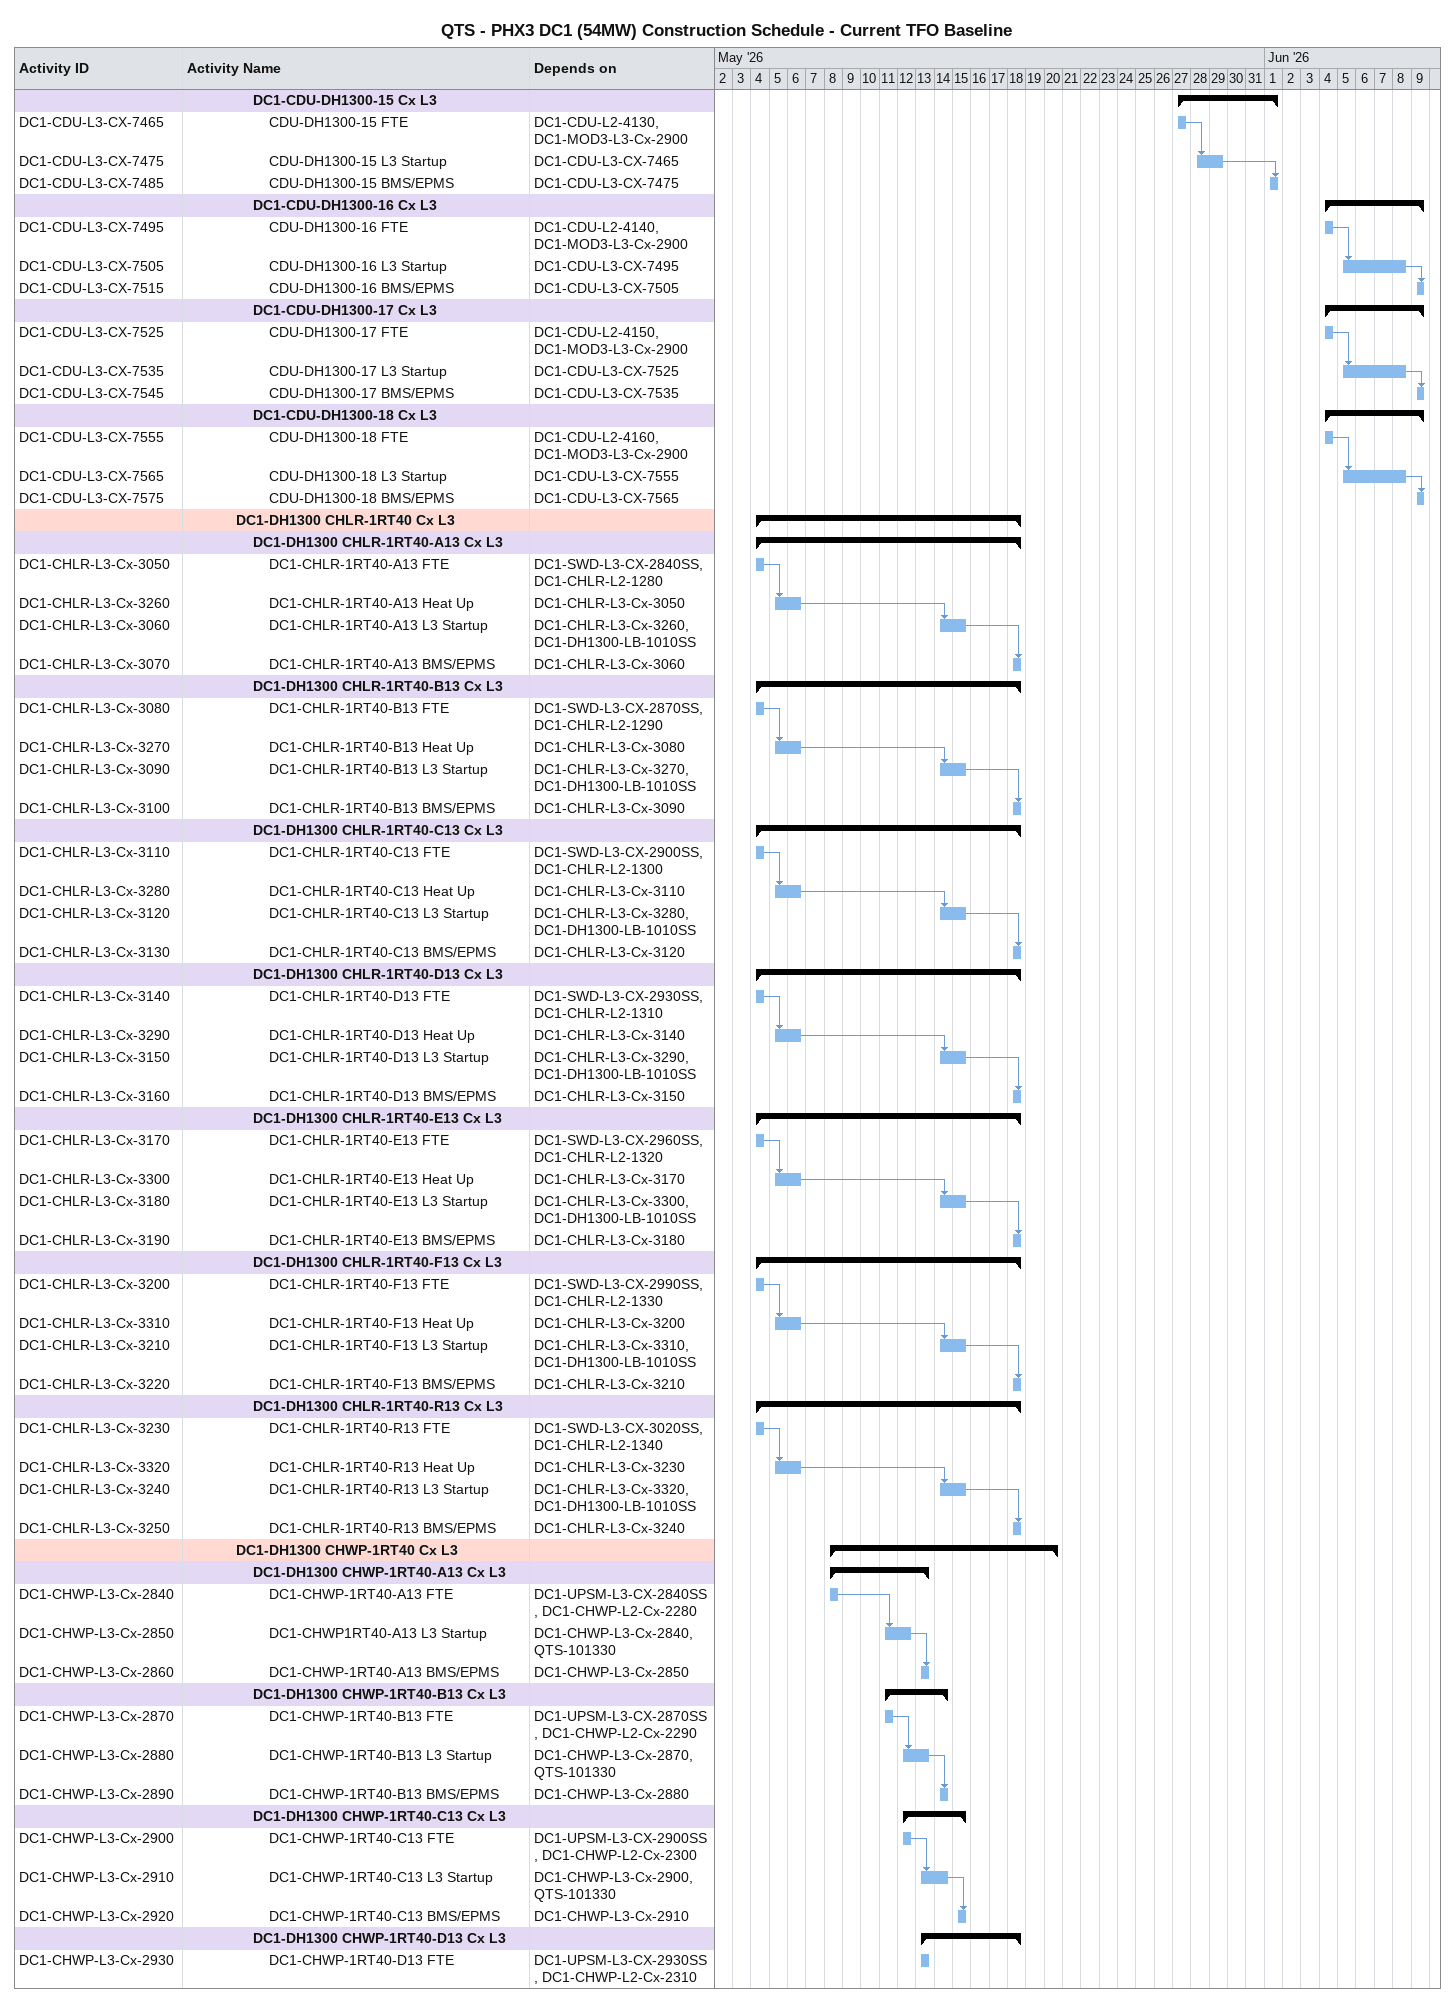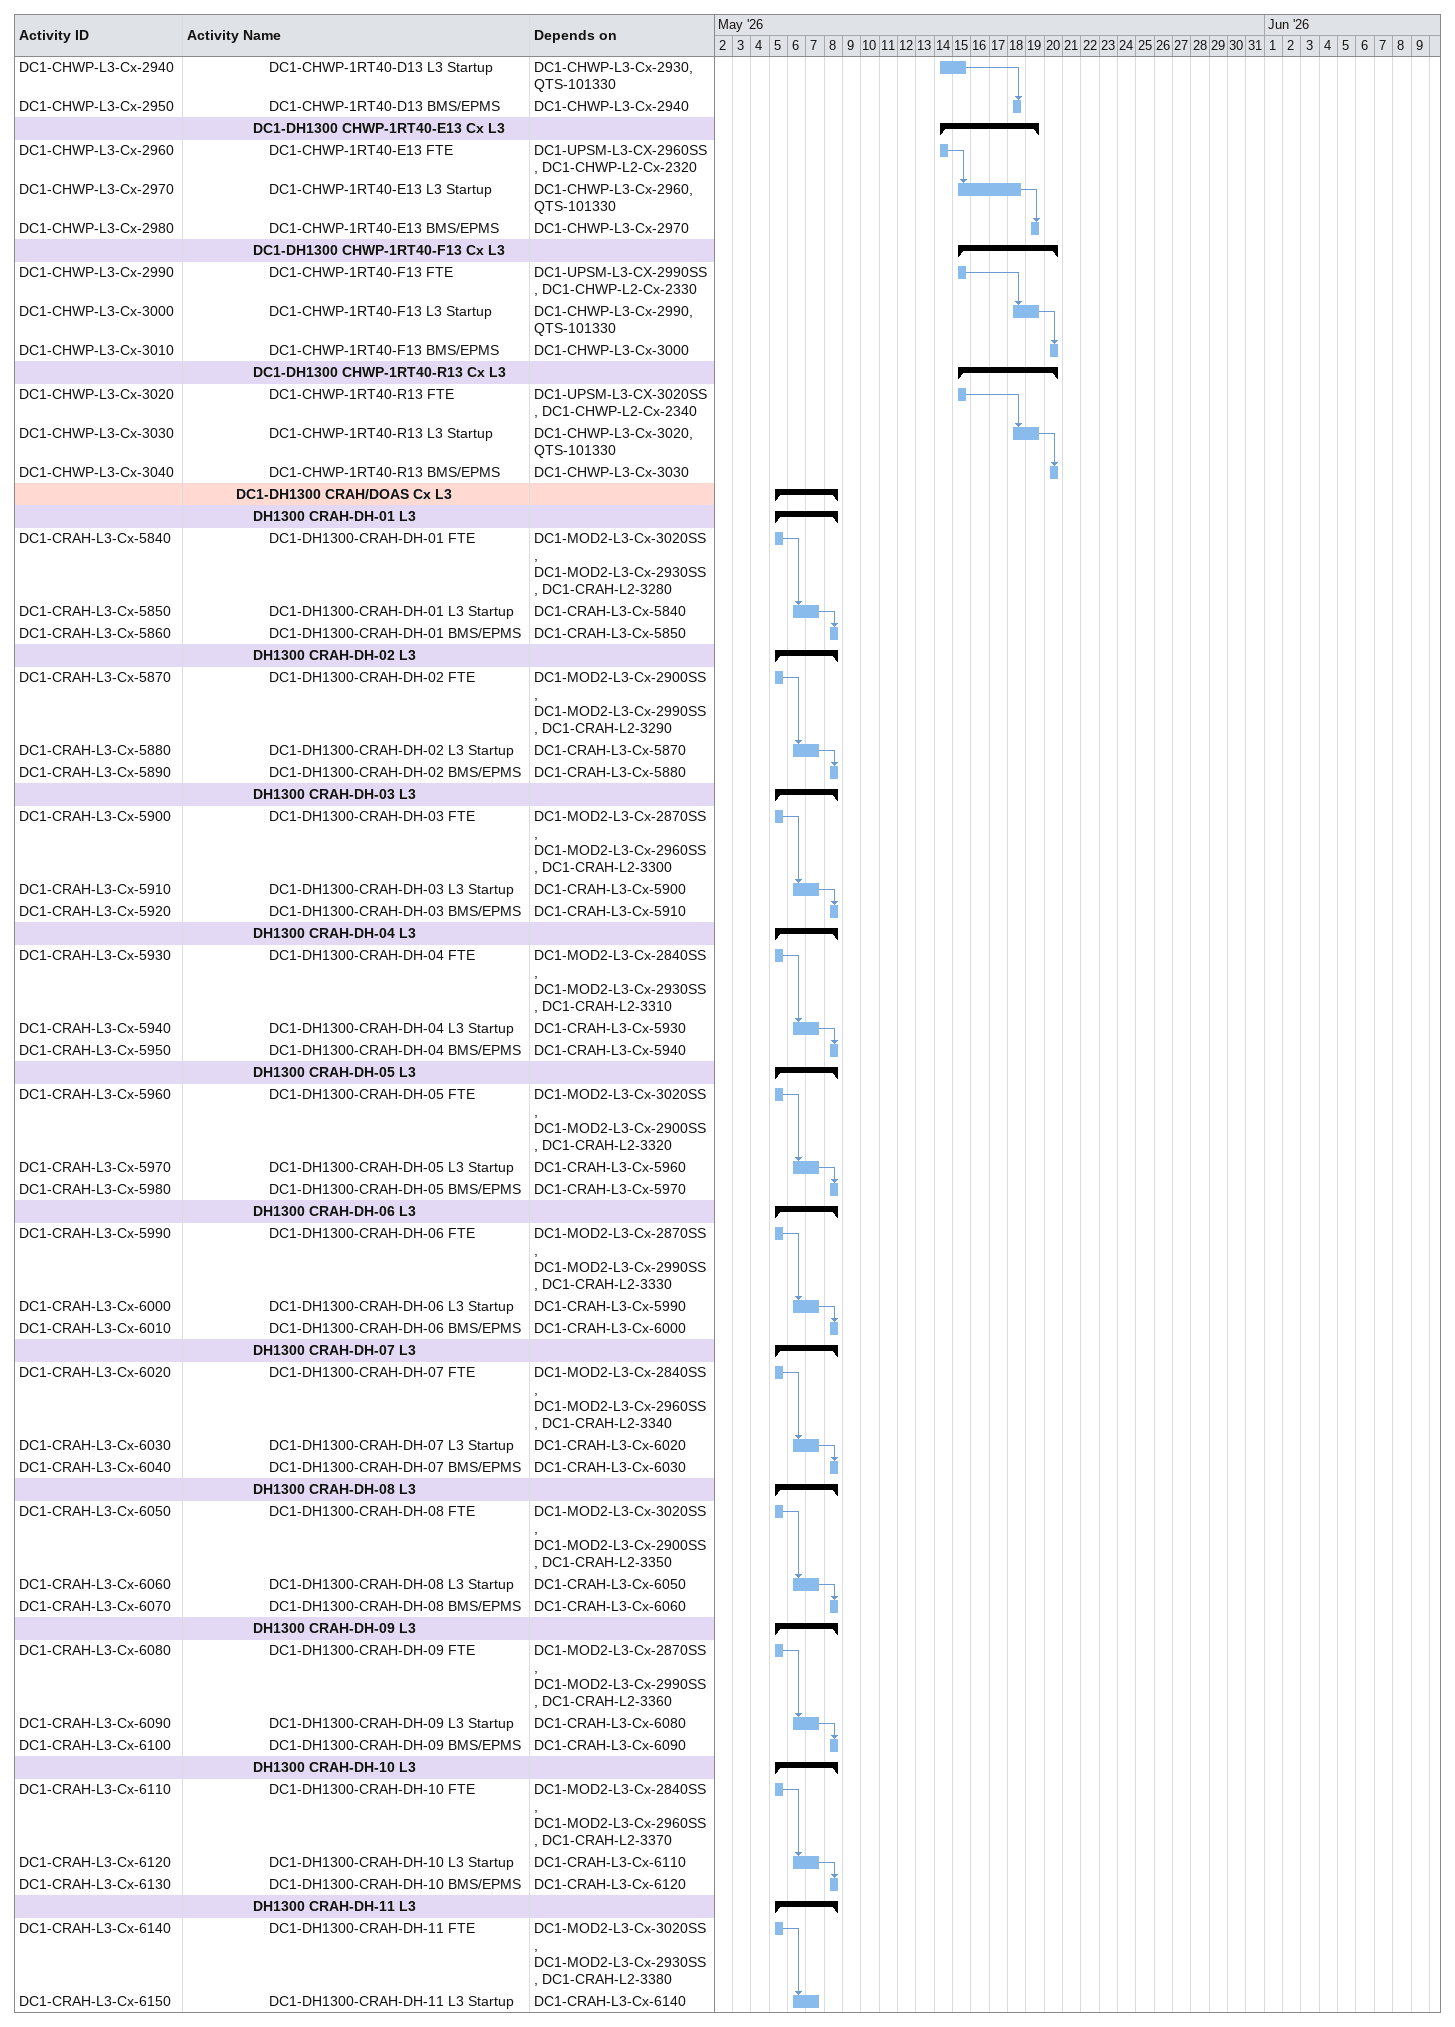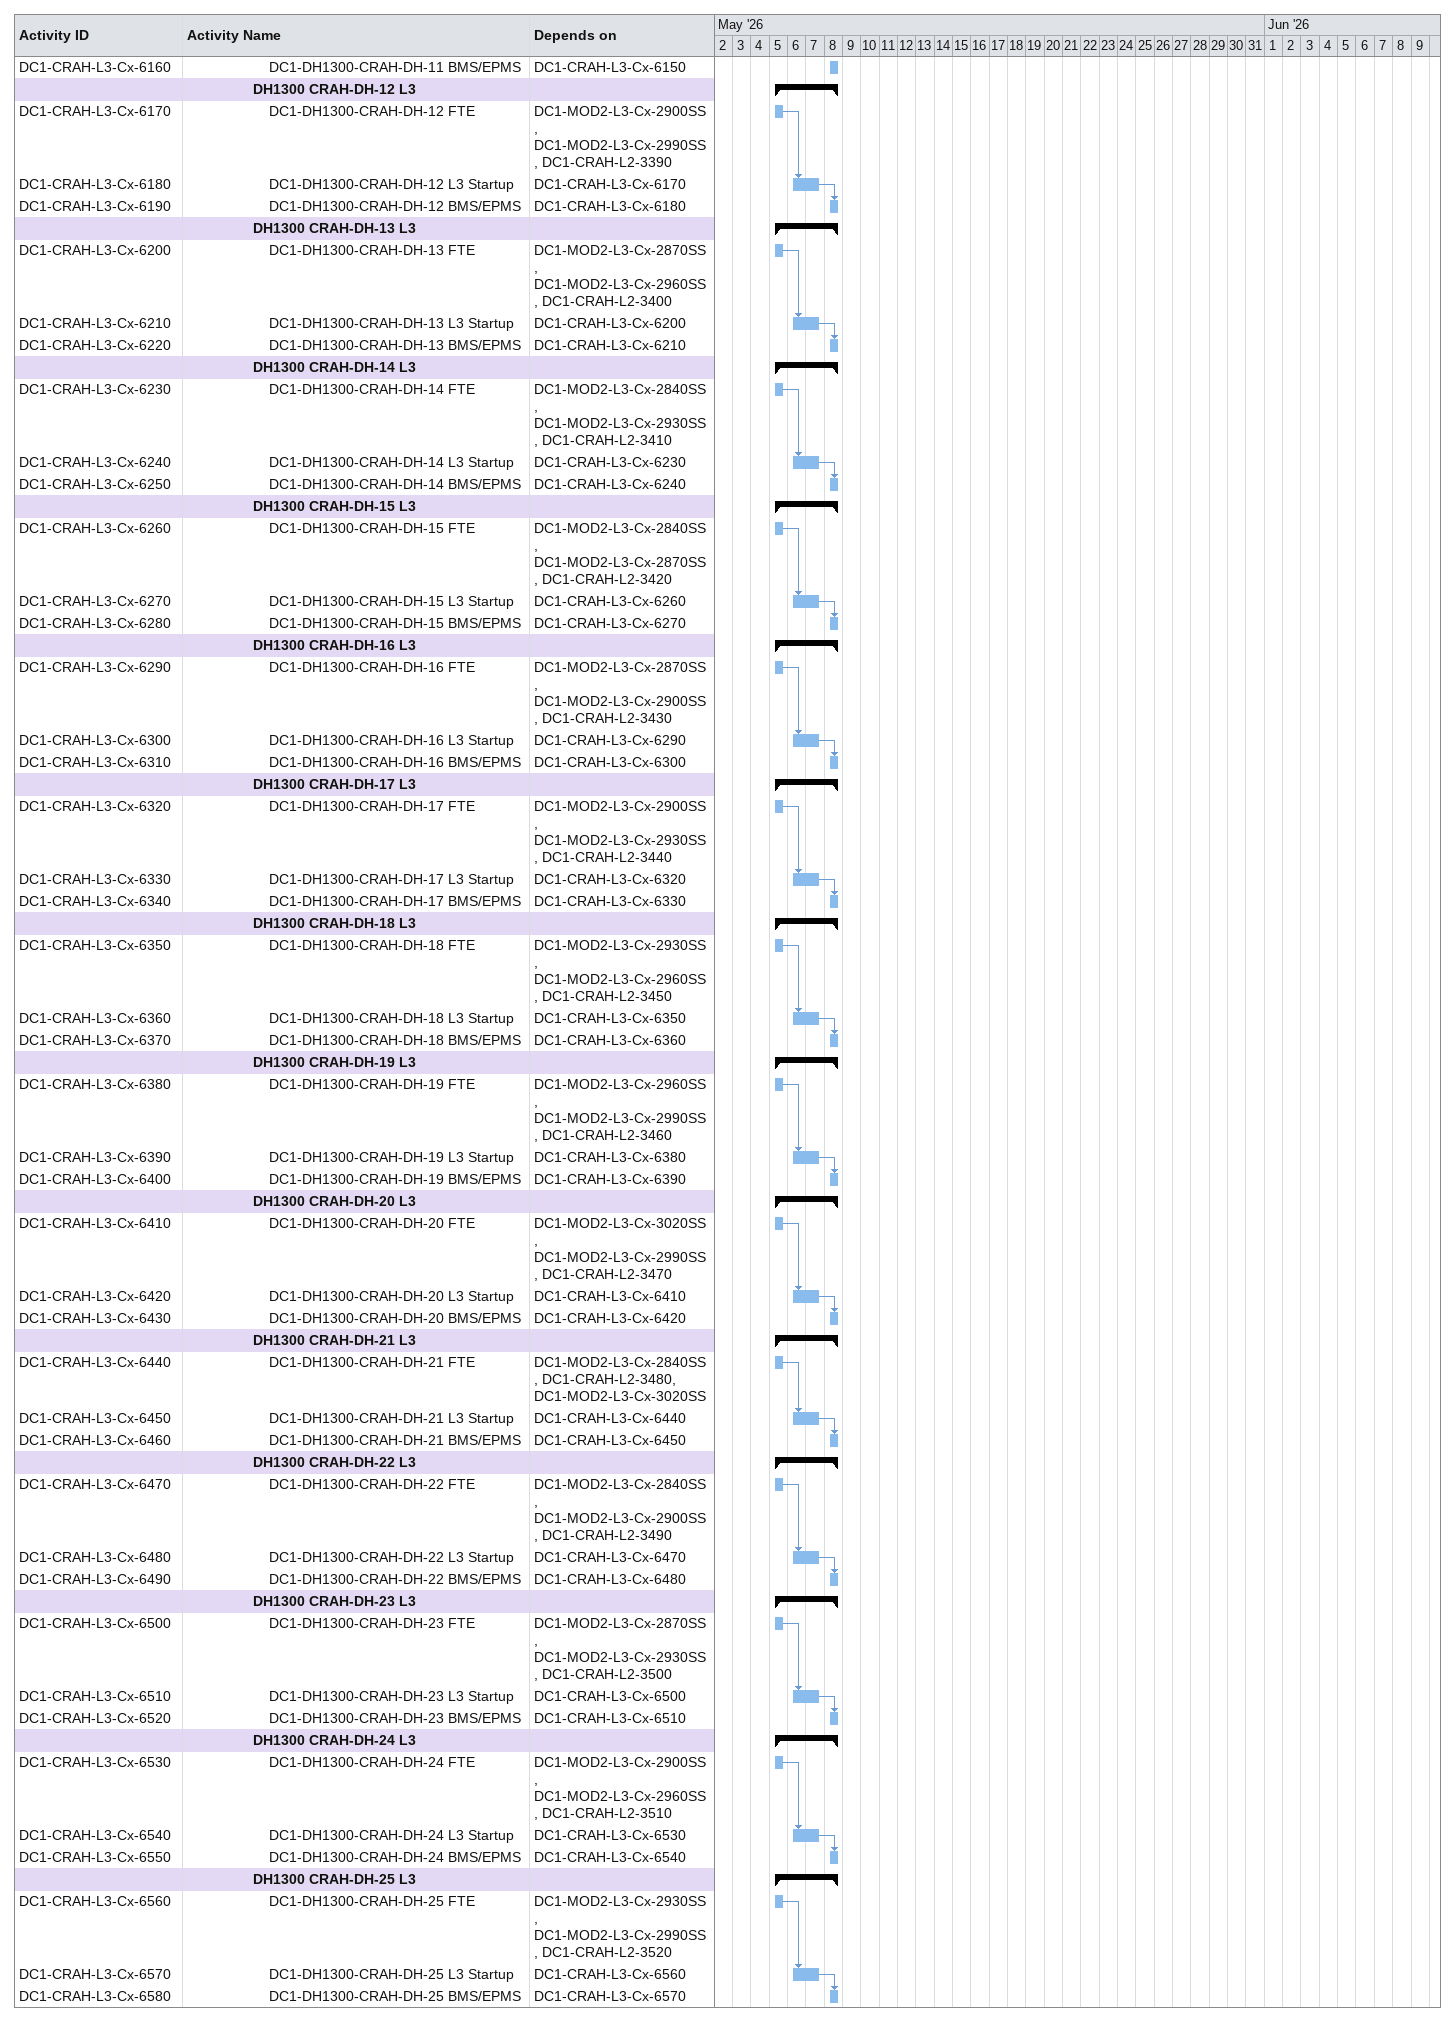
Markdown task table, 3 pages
QTS - PHX3 DC1 (54MW) Construction Schedule - Current TFO Baseline

| ID | Level | Task | Start | Finish | Predecessors |
|---|---|---|---|---|---|
|  | 5 | **DC1-CDU-DH1300-15 Cx L3** | 2026-05-27 | 2026-06-01 |  |
| DC1-CDU-L3-CX-7465 | 6 | CDU-DH1300-15 FTE | 2026-05-27 | 2026-05-27 | DC1-CDU-L2-4130, DC1-MOD3-L3-Cx-2900 |
| DC1-CDU-L3-CX-7475 | 6 | CDU-DH1300-15 L3 Startup | 2026-05-28 | 2026-05-29 | DC1-CDU-L3-CX-7465 |
| DC1-CDU-L3-CX-7485 | 6 | CDU-DH1300-15 BMS/EPMS | 2026-06-01 | 2026-06-01 | DC1-CDU-L3-CX-7475 |
|  | 5 | **DC1-CDU-DH1300-16 Cx L3** | 2026-06-04 | 2026-06-09 |  |
| DC1-CDU-L3-CX-7495 | 6 | CDU-DH1300-16 FTE | 2026-06-04 | 2026-06-04 | DC1-CDU-L2-4140, DC1-MOD3-L3-Cx-2900 |
| DC1-CDU-L3-CX-7505 | 6 | CDU-DH1300-16 L3 Startup | 2026-06-05 | 2026-06-08 | DC1-CDU-L3-CX-7495 |
| DC1-CDU-L3-CX-7515 | 6 | CDU-DH1300-16 BMS/EPMS | 2026-06-09 | 2026-06-09 | DC1-CDU-L3-CX-7505 |
|  | 5 | **DC1-CDU-DH1300-17 Cx L3** | 2026-06-04 | 2026-06-09 |  |
| DC1-CDU-L3-CX-7525 | 6 | CDU-DH1300-17 FTE | 2026-06-04 | 2026-06-04 | DC1-CDU-L2-4150, DC1-MOD3-L3-Cx-2900 |
| DC1-CDU-L3-CX-7535 | 6 | CDU-DH1300-17 L3 Startup | 2026-06-05 | 2026-06-08 | DC1-CDU-L3-CX-7525 |
| DC1-CDU-L3-CX-7545 | 6 | CDU-DH1300-17 BMS/EPMS | 2026-06-09 | 2026-06-09 | DC1-CDU-L3-CX-7535 |
|  | 5 | **DC1-CDU-DH1300-18 Cx L3** | 2026-06-04 | 2026-06-09 |  |
| DC1-CDU-L3-CX-7555 | 6 | CDU-DH1300-18 FTE | 2026-06-04 | 2026-06-04 | DC1-CDU-L2-4160, DC1-MOD3-L3-Cx-2900 |
| DC1-CDU-L3-CX-7565 | 6 | CDU-DH1300-18 L3 Startup | 2026-06-05 | 2026-06-08 | DC1-CDU-L3-CX-7555 |
| DC1-CDU-L3-CX-7575 | 6 | CDU-DH1300-18 BMS/EPMS | 2026-06-09 | 2026-06-09 | DC1-CDU-L3-CX-7565 |
|  | 4 | **DC1-DH1300 CHLR-1RT40 Cx L3** | 2026-05-04 | 2026-05-18 |  |
|  | 5 | **DC1-DH1300 CHLR-1RT40-A13 Cx L3** | 2026-05-04 | 2026-05-18 |  |
| DC1-CHLR-L3-Cx-3050 | 6 | DC1-CHLR-1RT40-A13 FTE | 2026-05-04 | 2026-05-04 | DC1-SWD-L3-CX-2840SS, DC1-CHLR-L2-1280 |
| DC1-CHLR-L3-Cx-3260 | 6 | DC1-CHLR-1RT40-A13 Heat Up | 2026-05-05 | 2026-05-06 | DC1-CHLR-L3-Cx-3050 |
| DC1-CHLR-L3-Cx-3060 | 6 | DC1-CHLR-1RT40-A13 L3 Startup | 2026-05-14 | 2026-05-15 | DC1-CHLR-L3-Cx-3260, DC1-DH1300-LB-1010SS |
| DC1-CHLR-L3-Cx-3070 | 6 | DC1-CHLR-1RT40-A13 BMS/EPMS | 2026-05-18 | 2026-05-18 | DC1-CHLR-L3-Cx-3060 |
|  | 5 | **DC1-DH1300 CHLR-1RT40-B13 Cx L3** | 2026-05-04 | 2026-05-18 |  |
| DC1-CHLR-L3-Cx-3080 | 6 | DC1-CHLR-1RT40-B13 FTE | 2026-05-04 | 2026-05-04 | DC1-SWD-L3-CX-2870SS, DC1-CHLR-L2-1290 |
| DC1-CHLR-L3-Cx-3270 | 6 | DC1-CHLR-1RT40-B13 Heat Up | 2026-05-05 | 2026-05-06 | DC1-CHLR-L3-Cx-3080 |
| DC1-CHLR-L3-Cx-3090 | 6 | DC1-CHLR-1RT40-B13 L3 Startup | 2026-05-14 | 2026-05-15 | DC1-CHLR-L3-Cx-3270, DC1-DH1300-LB-1010SS |
| DC1-CHLR-L3-Cx-3100 | 6 | DC1-CHLR-1RT40-B13 BMS/EPMS | 2026-05-18 | 2026-05-18 | DC1-CHLR-L3-Cx-3090 |
|  | 5 | **DC1-DH1300 CHLR-1RT40-C13 Cx L3** | 2026-05-04 | 2026-05-18 |  |
| DC1-CHLR-L3-Cx-3110 | 6 | DC1-CHLR-1RT40-C13 FTE | 2026-05-04 | 2026-05-04 | DC1-SWD-L3-CX-2900SS, DC1-CHLR-L2-1300 |
| DC1-CHLR-L3-Cx-3280 | 6 | DC1-CHLR-1RT40-C13 Heat Up | 2026-05-05 | 2026-05-06 | DC1-CHLR-L3-Cx-3110 |
| DC1-CHLR-L3-Cx-3120 | 6 | DC1-CHLR-1RT40-C13 L3 Startup | 2026-05-14 | 2026-05-15 | DC1-CHLR-L3-Cx-3280, DC1-DH1300-LB-1010SS |
| DC1-CHLR-L3-Cx-3130 | 6 | DC1-CHLR-1RT40-C13 BMS/EPMS | 2026-05-18 | 2026-05-18 | DC1-CHLR-L3-Cx-3120 |
|  | 5 | **DC1-DH1300 CHLR-1RT40-D13 Cx L3** | 2026-05-04 | 2026-05-18 |  |
| DC1-CHLR-L3-Cx-3140 | 6 | DC1-CHLR-1RT40-D13 FTE | 2026-05-04 | 2026-05-04 | DC1-SWD-L3-CX-2930SS, DC1-CHLR-L2-1310 |
| DC1-CHLR-L3-Cx-3290 | 6 | DC1-CHLR-1RT40-D13 Heat Up | 2026-05-05 | 2026-05-06 | DC1-CHLR-L3-Cx-3140 |
| DC1-CHLR-L3-Cx-3150 | 6 | DC1-CHLR-1RT40-D13 L3 Startup | 2026-05-14 | 2026-05-15 | DC1-CHLR-L3-Cx-3290, DC1-DH1300-LB-1010SS |
| DC1-CHLR-L3-Cx-3160 | 6 | DC1-CHLR-1RT40-D13 BMS/EPMS | 2026-05-18 | 2026-05-18 | DC1-CHLR-L3-Cx-3150 |
|  | 5 | **DC1-DH1300 CHLR-1RT40-E13 Cx L3** | 2026-05-04 | 2026-05-18 |  |
| DC1-CHLR-L3-Cx-3170 | 6 | DC1-CHLR-1RT40-E13 FTE | 2026-05-04 | 2026-05-04 | DC1-SWD-L3-CX-2960SS, DC1-CHLR-L2-1320 |
| DC1-CHLR-L3-Cx-3300 | 6 | DC1-CHLR-1RT40-E13 Heat Up | 2026-05-05 | 2026-05-06 | DC1-CHLR-L3-Cx-3170 |
| DC1-CHLR-L3-Cx-3180 | 6 | DC1-CHLR-1RT40-E13 L3 Startup | 2026-05-14 | 2026-05-15 | DC1-CHLR-L3-Cx-3300, DC1-DH1300-LB-1010SS |
| DC1-CHLR-L3-Cx-3190 | 6 | DC1-CHLR-1RT40-E13 BMS/EPMS | 2026-05-18 | 2026-05-18 | DC1-CHLR-L3-Cx-3180 |
|  | 5 | **DC1-DH1300 CHLR-1RT40-F13 Cx L3** | 2026-05-04 | 2026-05-18 |  |
| DC1-CHLR-L3-Cx-3200 | 6 | DC1-CHLR-1RT40-F13 FTE | 2026-05-04 | 2026-05-04 | DC1-SWD-L3-CX-2990SS, DC1-CHLR-L2-1330 |
| DC1-CHLR-L3-Cx-3310 | 6 | DC1-CHLR-1RT40-F13 Heat Up | 2026-05-05 | 2026-05-06 | DC1-CHLR-L3-Cx-3200 |
| DC1-CHLR-L3-Cx-3210 | 6 | DC1-CHLR-1RT40-F13 L3 Startup | 2026-05-14 | 2026-05-15 | DC1-CHLR-L3-Cx-3310, DC1-DH1300-LB-1010SS |
| DC1-CHLR-L3-Cx-3220 | 6 | DC1-CHLR-1RT40-F13 BMS/EPMS | 2026-05-18 | 2026-05-18 | DC1-CHLR-L3-Cx-3210 |
|  | 5 | **DC1-DH1300 CHLR-1RT40-R13 Cx L3** | 2026-05-04 | 2026-05-18 |  |
| DC1-CHLR-L3-Cx-3230 | 6 | DC1-CHLR-1RT40-R13 FTE | 2026-05-04 | 2026-05-04 | DC1-SWD-L3-CX-3020SS, DC1-CHLR-L2-1340 |
| DC1-CHLR-L3-Cx-3320 | 6 | DC1-CHLR-1RT40-R13 Heat Up | 2026-05-05 | 2026-05-06 | DC1-CHLR-L3-Cx-3230 |
| DC1-CHLR-L3-Cx-3240 | 6 | DC1-CHLR-1RT40-R13 L3 Startup | 2026-05-14 | 2026-05-15 | DC1-CHLR-L3-Cx-3320, DC1-DH1300-LB-1010SS |
| DC1-CHLR-L3-Cx-3250 | 6 | DC1-CHLR-1RT40-R13 BMS/EPMS | 2026-05-18 | 2026-05-18 | DC1-CHLR-L3-Cx-3240 |
|  | 4 | **DC1-DH1300 CHWP-1RT40 Cx L3** | 2026-05-08 | 2026-05-20 |  |
|  | 5 | **DC1-DH1300 CHWP-1RT40-A13 Cx L3** | 2026-05-08 | 2026-05-13 |  |
| DC1-CHWP-L3-Cx-2840 | 6 | DC1-CHWP-1RT40-A13 FTE | 2026-05-08 | 2026-05-08 | DC1-UPSM-L3-CX-2840SS, DC1-CHWP-L2-Cx-2280 |
| DC1-CHWP-L3-Cx-2850 | 6 | DC1-CHWP1RT40-A13 L3 Startup | 2026-05-11 | 2026-05-12 | DC1-CHWP-L3-Cx-2840, QTS-101330 |
| DC1-CHWP-L3-Cx-2860 | 6 | DC1-CHWP-1RT40-A13 BMS/EPMS | 2026-05-13 | 2026-05-13 | DC1-CHWP-L3-Cx-2850 |
|  | 5 | **DC1-DH1300 CHWP-1RT40-B13 Cx L3** | 2026-05-11 | 2026-05-14 |  |
| DC1-CHWP-L3-Cx-2870 | 6 | DC1-CHWP-1RT40-B13 FTE | 2026-05-11 | 2026-05-11 | DC1-UPSM-L3-CX-2870SS, DC1-CHWP-L2-Cx-2290 |
| DC1-CHWP-L3-Cx-2880 | 6 | DC1-CHWP-1RT40-B13 L3 Startup | 2026-05-12 | 2026-05-13 | DC1-CHWP-L3-Cx-2870, QTS-101330 |
| DC1-CHWP-L3-Cx-2890 | 6 | DC1-CHWP-1RT40-B13 BMS/EPMS | 2026-05-14 | 2026-05-14 | DC1-CHWP-L3-Cx-2880 |
|  | 5 | **DC1-DH1300 CHWP-1RT40-C13 Cx L3** | 2026-05-12 | 2026-05-15 |  |
| DC1-CHWP-L3-Cx-2900 | 6 | DC1-CHWP-1RT40-C13 FTE | 2026-05-12 | 2026-05-12 | DC1-UPSM-L3-CX-2900SS, DC1-CHWP-L2-Cx-2300 |
| DC1-CHWP-L3-Cx-2910 | 6 | DC1-CHWP-1RT40-C13 L3 Startup | 2026-05-13 | 2026-05-14 | DC1-CHWP-L3-Cx-2900, QTS-101330 |
| DC1-CHWP-L3-Cx-2920 | 6 | DC1-CHWP-1RT40-C13 BMS/EPMS | 2026-05-15 | 2026-05-15 | DC1-CHWP-L3-Cx-2910 |
|  | 5 | **DC1-DH1300 CHWP-1RT40-D13 Cx L3** | 2026-05-13 | 2026-05-18 |  |
| DC1-CHWP-L3-Cx-2930 | 6 | DC1-CHWP-1RT40-D13 FTE | 2026-05-13 | 2026-05-13 | DC1-UPSM-L3-CX-2930SS, DC1-CHWP-L2-Cx-2310 |
| DC1-CHWP-L3-Cx-2940 | 6 | DC1-CHWP-1RT40-D13 L3 Startup | 2026-05-14 | 2026-05-15 | DC1-CHWP-L3-Cx-2930, QTS-101330 |
| DC1-CHWP-L3-Cx-2950 | 6 | DC1-CHWP-1RT40-D13 BMS/EPMS | 2026-05-18 | 2026-05-18 | DC1-CHWP-L3-Cx-2940 |
|  | 5 | **DC1-DH1300 CHWP-1RT40-E13 Cx L3** | 2026-05-14 | 2026-05-19 |  |
| DC1-CHWP-L3-Cx-2960 | 6 | DC1-CHWP-1RT40-E13 FTE | 2026-05-14 | 2026-05-14 | DC1-UPSM-L3-CX-2960SS, DC1-CHWP-L2-Cx-2320 |
| DC1-CHWP-L3-Cx-2970 | 6 | DC1-CHWP-1RT40-E13 L3 Startup | 2026-05-15 | 2026-05-18 | DC1-CHWP-L3-Cx-2960, QTS-101330 |
| DC1-CHWP-L3-Cx-2980 | 6 | DC1-CHWP-1RT40-E13 BMS/EPMS | 2026-05-19 | 2026-05-19 | DC1-CHWP-L3-Cx-2970 |
|  | 5 | **DC1-DH1300 CHWP-1RT40-F13 Cx L3** | 2026-05-15 | 2026-05-20 |  |
| DC1-CHWP-L3-Cx-2990 | 6 | DC1-CHWP-1RT40-F13 FTE | 2026-05-15 | 2026-05-15 | DC1-UPSM-L3-CX-2990SS, DC1-CHWP-L2-Cx-2330 |
| DC1-CHWP-L3-Cx-3000 | 6 | DC1-CHWP-1RT40-F13 L3 Startup | 2026-05-18 | 2026-05-19 | DC1-CHWP-L3-Cx-2990, QTS-101330 |
| DC1-CHWP-L3-Cx-3010 | 6 | DC1-CHWP-1RT40-F13 BMS/EPMS | 2026-05-20 | 2026-05-20 | DC1-CHWP-L3-Cx-3000 |
|  | 5 | **DC1-DH1300 CHWP-1RT40-R13 Cx L3** | 2026-05-15 | 2026-05-20 |  |
| DC1-CHWP-L3-Cx-3020 | 6 | DC1-CHWP-1RT40-R13 FTE | 2026-05-15 | 2026-05-15 | DC1-UPSM-L3-CX-3020SS, DC1-CHWP-L2-Cx-2340 |
| DC1-CHWP-L3-Cx-3030 | 6 | DC1-CHWP-1RT40-R13 L3 Startup | 2026-05-18 | 2026-05-19 | DC1-CHWP-L3-Cx-3020, QTS-101330 |
| DC1-CHWP-L3-Cx-3040 | 6 | DC1-CHWP-1RT40-R13 BMS/EPMS | 2026-05-20 | 2026-05-20 | DC1-CHWP-L3-Cx-3030 |
|  | 4 | **DC1-DH1300 CRAH/DOAS Cx L3** | 2026-05-05 | 2026-05-08 |  |
|  | 5 | **DH1300 CRAH-DH-01 L3** | 2026-05-05 | 2026-05-08 |  |
| DC1-CRAH-L3-Cx-5840 | 6 | DC1-DH1300-CRAH-DH-01 FTE | 2026-05-05 | 2026-05-05 | DC1-MOD2-L3-Cx-3020SS, DC1-MOD2-L3-Cx-2930SS, DC1-CRAH-L2-3280 |
| DC1-CRAH-L3-Cx-5850 | 6 | DC1-DH1300-CRAH-DH-01 L3 Startup | 2026-05-06 | 2026-05-07 | DC1-CRAH-L3-Cx-5840 |
| DC1-CRAH-L3-Cx-5860 | 6 | DC1-DH1300-CRAH-DH-01 BMS/EPMS | 2026-05-08 | 2026-05-08 | DC1-CRAH-L3-Cx-5850 |
|  | 5 | **DH1300 CRAH-DH-02 L3** | 2026-05-05 | 2026-05-08 |  |
| DC1-CRAH-L3-Cx-5870 | 6 | DC1-DH1300-CRAH-DH-02 FTE | 2026-05-05 | 2026-05-05 | DC1-MOD2-L3-Cx-2900SS, DC1-MOD2-L3-Cx-2990SS, DC1-CRAH-L2-3290 |
| DC1-CRAH-L3-Cx-5880 | 6 | DC1-DH1300-CRAH-DH-02 L3 Startup | 2026-05-06 | 2026-05-07 | DC1-CRAH-L3-Cx-5870 |
| DC1-CRAH-L3-Cx-5890 | 6 | DC1-DH1300-CRAH-DH-02 BMS/EPMS | 2026-05-08 | 2026-05-08 | DC1-CRAH-L3-Cx-5880 |
|  | 5 | **DH1300 CRAH-DH-03 L3** | 2026-05-05 | 2026-05-08 |  |
| DC1-CRAH-L3-Cx-5900 | 6 | DC1-DH1300-CRAH-DH-03 FTE | 2026-05-05 | 2026-05-05 | DC1-MOD2-L3-Cx-2870SS, DC1-MOD2-L3-Cx-2960SS, DC1-CRAH-L2-3300 |
| DC1-CRAH-L3-Cx-5910 | 6 | DC1-DH1300-CRAH-DH-03 L3 Startup | 2026-05-06 | 2026-05-07 | DC1-CRAH-L3-Cx-5900 |
| DC1-CRAH-L3-Cx-5920 | 6 | DC1-DH1300-CRAH-DH-03 BMS/EPMS | 2026-05-08 | 2026-05-08 | DC1-CRAH-L3-Cx-5910 |
|  | 5 | **DH1300 CRAH-DH-04 L3** | 2026-05-05 | 2026-05-08 |  |
| DC1-CRAH-L3-Cx-5930 | 6 | DC1-DH1300-CRAH-DH-04 FTE | 2026-05-05 | 2026-05-05 | DC1-MOD2-L3-Cx-2840SS, DC1-MOD2-L3-Cx-2930SS, DC1-CRAH-L2-3310 |
| DC1-CRAH-L3-Cx-5940 | 6 | DC1-DH1300-CRAH-DH-04 L3 Startup | 2026-05-06 | 2026-05-07 | DC1-CRAH-L3-Cx-5930 |
| DC1-CRAH-L3-Cx-5950 | 6 | DC1-DH1300-CRAH-DH-04 BMS/EPMS | 2026-05-08 | 2026-05-08 | DC1-CRAH-L3-Cx-5940 |
|  | 5 | **DH1300 CRAH-DH-05 L3** | 2026-05-05 | 2026-05-08 |  |
| DC1-CRAH-L3-Cx-5960 | 6 | DC1-DH1300-CRAH-DH-05 FTE | 2026-05-05 | 2026-05-05 | DC1-MOD2-L3-Cx-3020SS, DC1-MOD2-L3-Cx-2900SS, DC1-CRAH-L2-3320 |
| DC1-CRAH-L3-Cx-5970 | 6 | DC1-DH1300-CRAH-DH-05 L3 Startup | 2026-05-06 | 2026-05-07 | DC1-CRAH-L3-Cx-5960 |
| DC1-CRAH-L3-Cx-5980 | 6 | DC1-DH1300-CRAH-DH-05 BMS/EPMS | 2026-05-08 | 2026-05-08 | DC1-CRAH-L3-Cx-5970 |
|  | 5 | **DH1300 CRAH-DH-06 L3** | 2026-05-05 | 2026-05-08 |  |
| DC1-CRAH-L3-Cx-5990 | 6 | DC1-DH1300-CRAH-DH-06 FTE | 2026-05-05 | 2026-05-05 | DC1-MOD2-L3-Cx-2870SS, DC1-MOD2-L3-Cx-2990SS, DC1-CRAH-L2-3330 |
| DC1-CRAH-L3-Cx-6000 | 6 | DC1-DH1300-CRAH-DH-06 L3 Startup | 2026-05-06 | 2026-05-07 | DC1-CRAH-L3-Cx-5990 |
| DC1-CRAH-L3-Cx-6010 | 6 | DC1-DH1300-CRAH-DH-06 BMS/EPMS | 2026-05-08 | 2026-05-08 | DC1-CRAH-L3-Cx-6000 |
|  | 5 | **DH1300 CRAH-DH-07 L3** | 2026-05-05 | 2026-05-08 |  |
| DC1-CRAH-L3-Cx-6020 | 6 | DC1-DH1300-CRAH-DH-07 FTE | 2026-05-05 | 2026-05-05 | DC1-MOD2-L3-Cx-2840SS, DC1-MOD2-L3-Cx-2960SS, DC1-CRAH-L2-3340 |
| DC1-CRAH-L3-Cx-6030 | 6 | DC1-DH1300-CRAH-DH-07 L3 Startup | 2026-05-06 | 2026-05-07 | DC1-CRAH-L3-Cx-6020 |
| DC1-CRAH-L3-Cx-6040 | 6 | DC1-DH1300-CRAH-DH-07 BMS/EPMS | 2026-05-08 | 2026-05-08 | DC1-CRAH-L3-Cx-6030 |
|  | 5 | **DH1300 CRAH-DH-08 L3** | 2026-05-05 | 2026-05-08 |  |
| DC1-CRAH-L3-Cx-6050 | 6 | DC1-DH1300-CRAH-DH-08 FTE | 2026-05-05 | 2026-05-05 | DC1-MOD2-L3-Cx-3020SS, DC1-MOD2-L3-Cx-2900SS, DC1-CRAH-L2-3350 |
| DC1-CRAH-L3-Cx-6060 | 6 | DC1-DH1300-CRAH-DH-08 L3 Startup | 2026-05-06 | 2026-05-07 | DC1-CRAH-L3-Cx-6050 |
| DC1-CRAH-L3-Cx-6070 | 6 | DC1-DH1300-CRAH-DH-08 BMS/EPMS | 2026-05-08 | 2026-05-08 | DC1-CRAH-L3-Cx-6060 |
|  | 5 | **DH1300 CRAH-DH-09 L3** | 2026-05-05 | 2026-05-08 |  |
| DC1-CRAH-L3-Cx-6080 | 6 | DC1-DH1300-CRAH-DH-09 FTE | 2026-05-05 | 2026-05-05 | DC1-MOD2-L3-Cx-2870SS, DC1-MOD2-L3-Cx-2990SS, DC1-CRAH-L2-3360 |
| DC1-CRAH-L3-Cx-6090 | 6 | DC1-DH1300-CRAH-DH-09 L3 Startup | 2026-05-06 | 2026-05-07 | DC1-CRAH-L3-Cx-6080 |
| DC1-CRAH-L3-Cx-6100 | 6 | DC1-DH1300-CRAH-DH-09 BMS/EPMS | 2026-05-08 | 2026-05-08 | DC1-CRAH-L3-Cx-6090 |
|  | 5 | **DH1300 CRAH-DH-10 L3** | 2026-05-05 | 2026-05-08 |  |
| DC1-CRAH-L3-Cx-6110 | 6 | DC1-DH1300-CRAH-DH-10 FTE | 2026-05-05 | 2026-05-05 | DC1-MOD2-L3-Cx-2840SS, DC1-MOD2-L3-Cx-2960SS, DC1-CRAH-L2-3370 |
| DC1-CRAH-L3-Cx-6120 | 6 | DC1-DH1300-CRAH-DH-10 L3 Startup | 2026-05-06 | 2026-05-07 | DC1-CRAH-L3-Cx-6110 |
| DC1-CRAH-L3-Cx-6130 | 6 | DC1-DH1300-CRAH-DH-10 BMS/EPMS | 2026-05-08 | 2026-05-08 | DC1-CRAH-L3-Cx-6120 |
|  | 5 | **DH1300 CRAH-DH-11 L3** | 2026-05-05 | 2026-05-08 |  |
| DC1-CRAH-L3-Cx-6140 | 6 | DC1-DH1300-CRAH-DH-11 FTE | 2026-05-05 | 2026-05-05 | DC1-MOD2-L3-Cx-3020SS, DC1-MOD2-L3-Cx-2930SS, DC1-CRAH-L2-3380 |
| DC1-CRAH-L3-Cx-6150 | 6 | DC1-DH1300-CRAH-DH-11 L3 Startup | 2026-05-06 | 2026-05-07 | DC1-CRAH-L3-Cx-6140 |
| DC1-CRAH-L3-Cx-6160 | 6 | DC1-DH1300-CRAH-DH-11 BMS/EPMS | 2026-05-08 | 2026-05-08 | DC1-CRAH-L3-Cx-6150 |
|  | 5 | **DH1300 CRAH-DH-12 L3** | 2026-05-05 | 2026-05-08 |  |
| DC1-CRAH-L3-Cx-6170 | 6 | DC1-DH1300-CRAH-DH-12 FTE | 2026-05-05 | 2026-05-05 | DC1-MOD2-L3-Cx-2900SS, DC1-MOD2-L3-Cx-2990SS, DC1-CRAH-L2-3390 |
| DC1-CRAH-L3-Cx-6180 | 6 | DC1-DH1300-CRAH-DH-12 L3 Startup | 2026-05-06 | 2026-05-07 | DC1-CRAH-L3-Cx-6170 |
| DC1-CRAH-L3-Cx-6190 | 6 | DC1-DH1300-CRAH-DH-12 BMS/EPMS | 2026-05-08 | 2026-05-08 | DC1-CRAH-L3-Cx-6180 |
|  | 5 | **DH1300 CRAH-DH-13 L3** | 2026-05-05 | 2026-05-08 |  |
| DC1-CRAH-L3-Cx-6200 | 6 | DC1-DH1300-CRAH-DH-13 FTE | 2026-05-05 | 2026-05-05 | DC1-MOD2-L3-Cx-2870SS, DC1-MOD2-L3-Cx-2960SS, DC1-CRAH-L2-3400 |
| DC1-CRAH-L3-Cx-6210 | 6 | DC1-DH1300-CRAH-DH-13 L3 Startup | 2026-05-06 | 2026-05-07 | DC1-CRAH-L3-Cx-6200 |
| DC1-CRAH-L3-Cx-6220 | 6 | DC1-DH1300-CRAH-DH-13 BMS/EPMS | 2026-05-08 | 2026-05-08 | DC1-CRAH-L3-Cx-6210 |
|  | 5 | **DH1300 CRAH-DH-14 L3** | 2026-05-05 | 2026-05-08 |  |
| DC1-CRAH-L3-Cx-6230 | 6 | DC1-DH1300-CRAH-DH-14 FTE | 2026-05-05 | 2026-05-05 | DC1-MOD2-L3-Cx-2840SS, DC1-MOD2-L3-Cx-2930SS, DC1-CRAH-L2-3410 |
| DC1-CRAH-L3-Cx-6240 | 6 | DC1-DH1300-CRAH-DH-14 L3 Startup | 2026-05-06 | 2026-05-07 | DC1-CRAH-L3-Cx-6230 |
| DC1-CRAH-L3-Cx-6250 | 6 | DC1-DH1300-CRAH-DH-14 BMS/EPMS | 2026-05-08 | 2026-05-08 | DC1-CRAH-L3-Cx-6240 |
|  | 5 | **DH1300 CRAH-DH-15 L3** | 2026-05-05 | 2026-05-08 |  |
| DC1-CRAH-L3-Cx-6260 | 6 | DC1-DH1300-CRAH-DH-15 FTE | 2026-05-05 | 2026-05-05 | DC1-MOD2-L3-Cx-2840SS, DC1-MOD2-L3-Cx-2870SS, DC1-CRAH-L2-3420 |
| DC1-CRAH-L3-Cx-6270 | 6 | DC1-DH1300-CRAH-DH-15 L3 Startup | 2026-05-06 | 2026-05-07 | DC1-CRAH-L3-Cx-6260 |
| DC1-CRAH-L3-Cx-6280 | 6 | DC1-DH1300-CRAH-DH-15 BMS/EPMS | 2026-05-08 | 2026-05-08 | DC1-CRAH-L3-Cx-6270 |
|  | 5 | **DH1300 CRAH-DH-16 L3** | 2026-05-05 | 2026-05-08 |  |
| DC1-CRAH-L3-Cx-6290 | 6 | DC1-DH1300-CRAH-DH-16 FTE | 2026-05-05 | 2026-05-05 | DC1-MOD2-L3-Cx-2870SS, DC1-MOD2-L3-Cx-2900SS, DC1-CRAH-L2-3430 |
| DC1-CRAH-L3-Cx-6300 | 6 | DC1-DH1300-CRAH-DH-16 L3 Startup | 2026-05-06 | 2026-05-07 | DC1-CRAH-L3-Cx-6290 |
| DC1-CRAH-L3-Cx-6310 | 6 | DC1-DH1300-CRAH-DH-16 BMS/EPMS | 2026-05-08 | 2026-05-08 | DC1-CRAH-L3-Cx-6300 |
|  | 5 | **DH1300 CRAH-DH-17 L3** | 2026-05-05 | 2026-05-08 |  |
| DC1-CRAH-L3-Cx-6320 | 6 | DC1-DH1300-CRAH-DH-17 FTE | 2026-05-05 | 2026-05-05 | DC1-MOD2-L3-Cx-2900SS, DC1-MOD2-L3-Cx-2930SS, DC1-CRAH-L2-3440 |
| DC1-CRAH-L3-Cx-6330 | 6 | DC1-DH1300-CRAH-DH-17 L3 Startup | 2026-05-06 | 2026-05-07 | DC1-CRAH-L3-Cx-6320 |
| DC1-CRAH-L3-Cx-6340 | 6 | DC1-DH1300-CRAH-DH-17 BMS/EPMS | 2026-05-08 | 2026-05-08 | DC1-CRAH-L3-Cx-6330 |
|  | 5 | **DH1300 CRAH-DH-18 L3** | 2026-05-05 | 2026-05-08 |  |
| DC1-CRAH-L3-Cx-6350 | 6 | DC1-DH1300-CRAH-DH-18 FTE | 2026-05-05 | 2026-05-05 | DC1-MOD2-L3-Cx-2930SS, DC1-MOD2-L3-Cx-2960SS, DC1-CRAH-L2-3450 |
| DC1-CRAH-L3-Cx-6360 | 6 | DC1-DH1300-CRAH-DH-18 L3 Startup | 2026-05-06 | 2026-05-07 | DC1-CRAH-L3-Cx-6350 |
| DC1-CRAH-L3-Cx-6370 | 6 | DC1-DH1300-CRAH-DH-18 BMS/EPMS | 2026-05-08 | 2026-05-08 | DC1-CRAH-L3-Cx-6360 |
|  | 5 | **DH1300 CRAH-DH-19 L3** | 2026-05-05 | 2026-05-08 |  |
| DC1-CRAH-L3-Cx-6380 | 6 | DC1-DH1300-CRAH-DH-19 FTE | 2026-05-05 | 2026-05-05 | DC1-MOD2-L3-Cx-2960SS, DC1-MOD2-L3-Cx-2990SS, DC1-CRAH-L2-3460 |
| DC1-CRAH-L3-Cx-6390 | 6 | DC1-DH1300-CRAH-DH-19 L3 Startup | 2026-05-06 | 2026-05-07 | DC1-CRAH-L3-Cx-6380 |
| DC1-CRAH-L3-Cx-6400 | 6 | DC1-DH1300-CRAH-DH-19 BMS/EPMS | 2026-05-08 | 2026-05-08 | DC1-CRAH-L3-Cx-6390 |
|  | 5 | **DH1300 CRAH-DH-20 L3** | 2026-05-05 | 2026-05-08 |  |
| DC1-CRAH-L3-Cx-6410 | 6 | DC1-DH1300-CRAH-DH-20 FTE | 2026-05-05 | 2026-05-05 | DC1-MOD2-L3-Cx-3020SS, DC1-MOD2-L3-Cx-2990SS, DC1-CRAH-L2-3470 |
| DC1-CRAH-L3-Cx-6420 | 6 | DC1-DH1300-CRAH-DH-20 L3 Startup | 2026-05-06 | 2026-05-07 | DC1-CRAH-L3-Cx-6410 |
| DC1-CRAH-L3-Cx-6430 | 6 | DC1-DH1300-CRAH-DH-20 BMS/EPMS | 2026-05-08 | 2026-05-08 | DC1-CRAH-L3-Cx-6420 |
|  | 5 | **DH1300 CRAH-DH-21 L3** | 2026-05-05 | 2026-05-08 |  |
| DC1-CRAH-L3-Cx-6440 | 6 | DC1-DH1300-CRAH-DH-21 FTE | 2026-05-05 | 2026-05-05 | DC1-MOD2-L3-Cx-2840SS, DC1-CRAH-L2-3480, DC1-MOD2-L3-Cx-3020SS |
| DC1-CRAH-L3-Cx-6450 | 6 | DC1-DH1300-CRAH-DH-21 L3 Startup | 2026-05-06 | 2026-05-07 | DC1-CRAH-L3-Cx-6440 |
| DC1-CRAH-L3-Cx-6460 | 6 | DC1-DH1300-CRAH-DH-21 BMS/EPMS | 2026-05-08 | 2026-05-08 | DC1-CRAH-L3-Cx-6450 |
|  | 5 | **DH1300 CRAH-DH-22 L3** | 2026-05-05 | 2026-05-08 |  |
| DC1-CRAH-L3-Cx-6470 | 6 | DC1-DH1300-CRAH-DH-22 FTE | 2026-05-05 | 2026-05-05 | DC1-MOD2-L3-Cx-2840SS, DC1-MOD2-L3-Cx-2900SS, DC1-CRAH-L2-3490 |
| DC1-CRAH-L3-Cx-6480 | 6 | DC1-DH1300-CRAH-DH-22 L3 Startup | 2026-05-06 | 2026-05-07 | DC1-CRAH-L3-Cx-6470 |
| DC1-CRAH-L3-Cx-6490 | 6 | DC1-DH1300-CRAH-DH-22 BMS/EPMS | 2026-05-08 | 2026-05-08 | DC1-CRAH-L3-Cx-6480 |
|  | 5 | **DH1300 CRAH-DH-23 L3** | 2026-05-05 | 2026-05-08 |  |
| DC1-CRAH-L3-Cx-6500 | 6 | DC1-DH1300-CRAH-DH-23 FTE | 2026-05-05 | 2026-05-05 | DC1-MOD2-L3-Cx-2870SS, DC1-MOD2-L3-Cx-2930SS, DC1-CRAH-L2-3500 |
| DC1-CRAH-L3-Cx-6510 | 6 | DC1-DH1300-CRAH-DH-23 L3 Startup | 2026-05-06 | 2026-05-07 | DC1-CRAH-L3-Cx-6500 |
| DC1-CRAH-L3-Cx-6520 | 6 | DC1-DH1300-CRAH-DH-23 BMS/EPMS | 2026-05-08 | 2026-05-08 | DC1-CRAH-L3-Cx-6510 |
|  | 5 | **DH1300 CRAH-DH-24 L3** | 2026-05-05 | 2026-05-08 |  |
| DC1-CRAH-L3-Cx-6530 | 6 | DC1-DH1300-CRAH-DH-24 FTE | 2026-05-05 | 2026-05-05 | DC1-MOD2-L3-Cx-2900SS, DC1-MOD2-L3-Cx-2960SS, DC1-CRAH-L2-3510 |
| DC1-CRAH-L3-Cx-6540 | 6 | DC1-DH1300-CRAH-DH-24 L3 Startup | 2026-05-06 | 2026-05-07 | DC1-CRAH-L3-Cx-6530 |
| DC1-CRAH-L3-Cx-6550 | 6 | DC1-DH1300-CRAH-DH-24 BMS/EPMS | 2026-05-08 | 2026-05-08 | DC1-CRAH-L3-Cx-6540 |
|  | 5 | **DH1300 CRAH-DH-25 L3** | 2026-05-05 | 2026-05-08 |  |
| DC1-CRAH-L3-Cx-6560 | 6 | DC1-DH1300-CRAH-DH-25 FTE | 2026-05-05 | 2026-05-05 | DC1-MOD2-L3-Cx-2930SS, DC1-MOD2-L3-Cx-2990SS, DC1-CRAH-L2-3520 |
| DC1-CRAH-L3-Cx-6570 | 6 | DC1-DH1300-CRAH-DH-25 L3 Startup | 2026-05-06 | 2026-05-07 | DC1-CRAH-L3-Cx-6560 |
| DC1-CRAH-L3-Cx-6580 | 6 | DC1-DH1300-CRAH-DH-25 BMS/EPMS | 2026-05-08 | 2026-05-08 | DC1-CRAH-L3-Cx-6570 |
